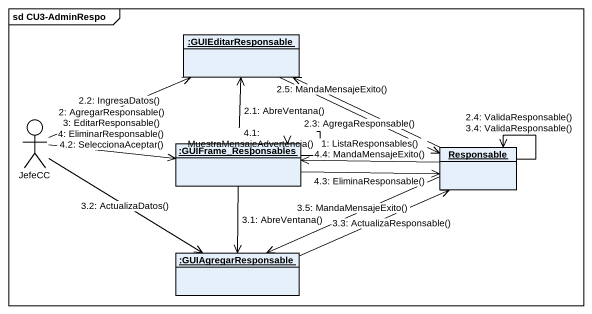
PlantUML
@startuml
mainframe sd CU3-AdminRespo
allowmixing
hide circle
hide empty members
object ":GUIEditarResponsable" as GUIEditarResponsable
actor JefeCC
object ":GUIFrame_Responsables" as GUIFrame_Responsables
object Responsable
object ":GUIAgregarResponsable" as GUIAgregarResponsable
Responsable -left-> GUIFrame_Responsables : 1: ListaResponsables()\n4.4: MandaMensajeExito()
JefeCC -right-> GUIFrame_Responsables : 2: AgregarResponsable()\n3: EditarResponsable()\n4: EliminarResponsable()\n4.2: SeleccionaAceptar()
GUIFrame_Responsables -up-> GUIEditarResponsable : 2.1: AbreVentana()
JefeCC -right-> GUIEditarResponsable : 2.2: IngresaDatos()
GUIEditarResponsable -right-> Responsable : 2.3: AgregaResponsable()
Responsable --> Responsable : 2.4: ValidaResponsable()\n3.4: ValidaResponsable()
Responsable -left-> GUIEditarResponsable : 2.5: MandaMensajeExito()
GUIFrame_Responsables --> GUIAgregarResponsable : 3.1: AbreVentana()
JefeCC -right-> GUIAgregarResponsable : 3.2: ActualizaDatos()
GUIAgregarResponsable -right-> Responsable : 3.3: ActualizaResponsable()
Responsable -left-> GUIAgregarResponsable : 3.5: MandaMensajeExito()
GUIFrame_Responsables --> GUIFrame_Responsables : 4.1: MuestraMensajeAdvertencia()
GUIFrame_Responsables -right-> Responsable : 4.3: EliminaResponsable()
@enduml
